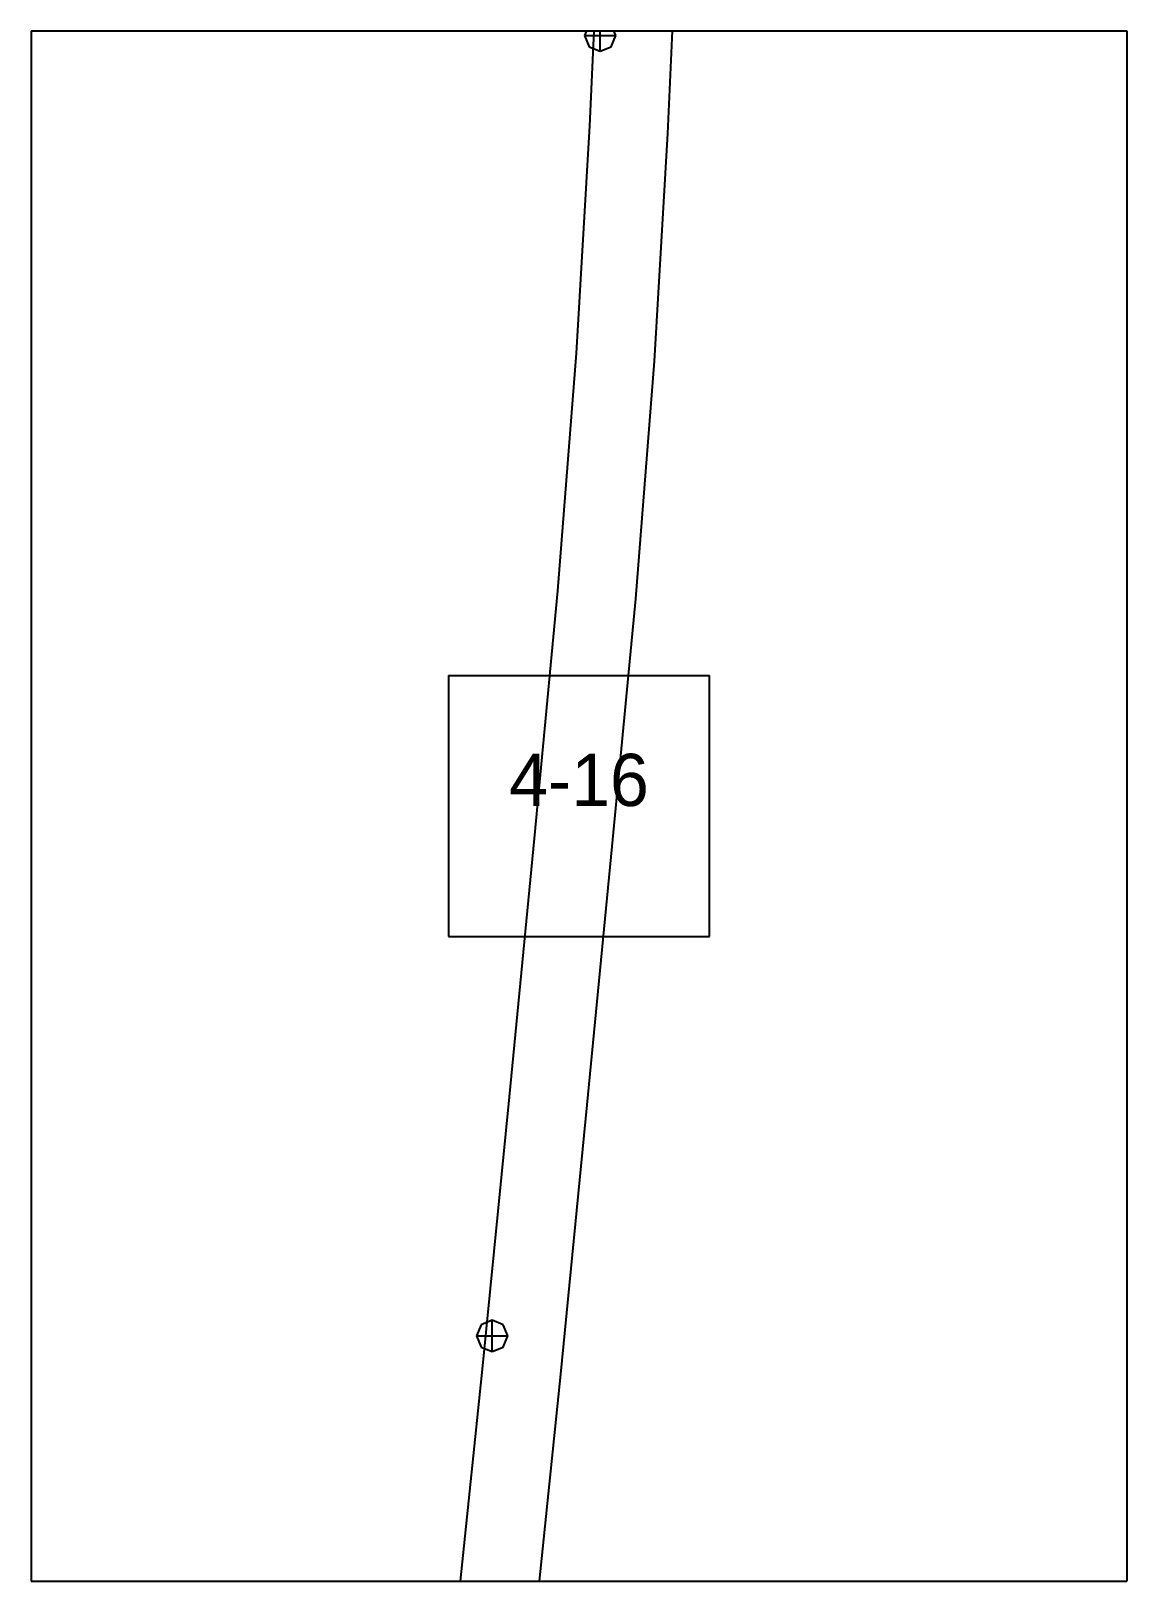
# Paper-space layout 'Plan 4-16' of a CAD drawing. Header units: metres, sheet in millimetres. Extents: x 0 to 210, y 0 to 297.
# The model-space entities are those that its viewports show. They can reach past a viewport. Long polylines and large blocks are cut down to what shows.
import ezdxf
from ezdxf.enums import TextEntityAlignment as Align

# ---------------------------------------------------------------- set-up
doc = ezdxf.new("R2010")
doc.units = ezdxf.units.M
for name, color, linetype in [('default', 7, 'Continuous'), ('TEXTLAYER', 7, 'Continuous'), ('VIEWPORTS', 7, 'Continuous')]:
    doc.layers.add(name, color=color, linetype=linetype)

msp = doc.modelspace()

# ---------------------------------------------------------------- linework, layer by layer
at = {"color": 9}
for p, q in [((3150, -594), (3150, -891)), ((3150, -594), (3150, -891)), ((3360, -594), (3360, -891)), ((3360, -594), (3360, -891)), ((2940, -891), (3150, -891)), ((2940, -891), (3150, -891)), ((3150, -891), (3360, -891)), ((3150, -891), (3150, -1188)), ((3150, -891), (3360, -891)), ((3150, -891), (3150, -1188)), ((3360, -891), (3570, -891)), ((3360, -891), (3360, -1188)), ((3360, -891), (3570, -891)), ((3360, -891), (3360, -1188)), ((3230, -1014.5), (3280, -1014.5)), ((3230, -1014.5), (3230, -1064.5)), ((3280, -1064.5), (3280, -1014.5)), ((3230, -1064.5), (3280, -1064.5)), ((2940, -1188), (3150, -1188)), ((2940, -1188), (3150, -1188)), ((3150, -1188), (3360, -1188)), ((3150, -1188), (3150, -1485)), ((3150, -1188), (3360, -1188)), ((3150, -1188), (3150, -1485)), ((3360, -1188), (3570, -1188)), ((3360, -1188), (3360, -1485)), ((3360, -1188), (3570, -1188)), ((3360, -1188), (3360, -1485))]:
    msp.add_line(p, q, dxfattribs=at)
at = {"layer": 'default', "color": 7, "linetype": 'Continuous'}
for p, q in [((3257.09, -909.16), (3258.94, -867.55)), ((3272.02, -910.64), (3273.87, -869)), ((3256.94, -889.77), (3256.06, -891.89)), ((3259.06, -888.89), (3256.94, -889.77)), ((3261.18, -889.77), (3259.06, -888.89)), ((3259.06, -894.89), (3259.06, -888.89)), ((3262.06, -891.89), (3261.18, -889.77)), ((3256.06, -891.89), (3256.94, -894.01)), ((3256.06, -891.89), (3262.06, -891.89)), ((3261.18, -894.01), (3262.06, -891.89)), ((3256.94, -894.01), (3259.06, -894.89)), ((3259.06, -894.89), (3261.18, -894.01)), ((3254.55, -952.75), (3257.09, -909.16)), ((3269.47, -954.25), (3272.02, -910.64)), ((3250.97, -998.28), (3254.55, -952.75)), ((3265.89, -999.79), (3269.47, -954.25)), ((3246.46, -1045.75), (3250.97, -998.28)), ((3261.38, -1047.27), (3265.89, -999.79)), ((3241.67, -1095.23), (3246.46, -1045.75)), ((3256.59, -1096.76), (3261.38, -1047.27)), ((3236.58, -1146.8), (3241.67, -1095.23)), ((3251.5, -1148.35), (3256.59, -1096.76)), ((3236.23, -1138.93), (3235.35, -1141.05)), ((3238.35, -1138.05), (3236.23, -1138.93)), ((3240.47, -1138.93), (3238.35, -1138.05)), ((3238.35, -1144.05), (3238.35, -1138.05)), ((3241.35, -1141.05), (3240.47, -1138.93)), ((3235.35, -1141.05), (3236.23, -1143.17)), ((3235.35, -1141.05), (3241.35, -1141.05)), ((3236.23, -1143.17), (3238.35, -1144.05)), ((3238.35, -1144.05), (3240.47, -1143.17)), ((3240.47, -1143.17), (3241.35, -1141.05)), ((3231.04, -1200.42), (3236.58, -1146.8)), ((3245.96, -1201.97), (3251.5, -1148.35))]:
    msp.add_line(p, q, dxfattribs=at)

# ---------------------------------------------------------------- texts
at = {"layer": 'TEXTLAYER', "color": 1}
msp.add_text('4-16', height=10, dxfattribs=at).set_placement((3255, -1039.5), align=Align.CENTER)

psp = doc.layouts.new('Plan 4-16')

# ---------------------------------------------------------------- viewports
at = {"layer": 'VIEWPORTS'}
psp.add_viewport(center=(105, 148.5), size=(210, 297), view_center_point=(3255, -1039.5), view_height=297, dxfattribs=at)

doc.saveas('drawing.dxf')
